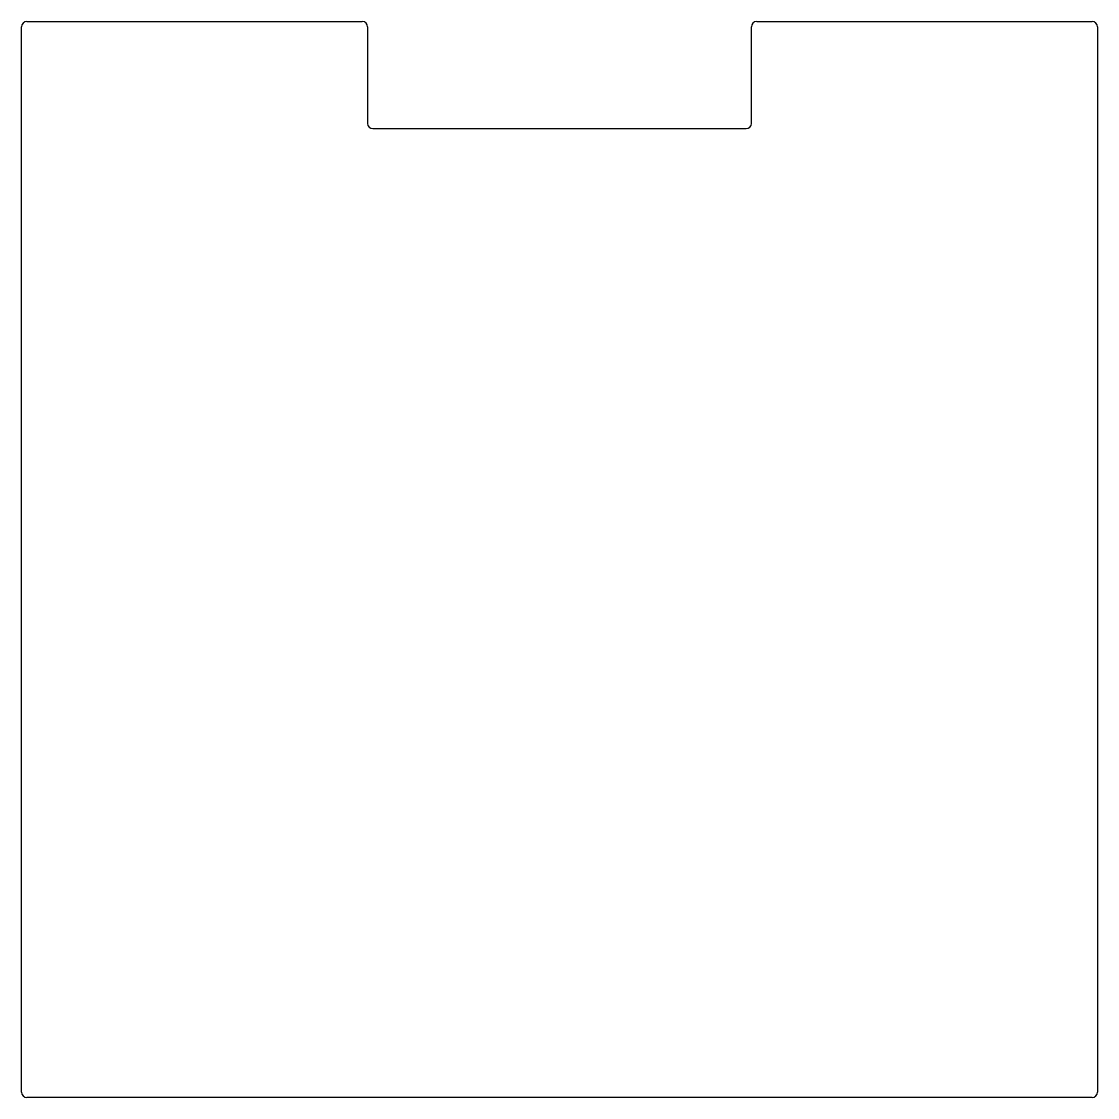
# Model space of a CAD drawing. Extents: x -206 to 206, y -206 to 206.
import ezdxf

# ---------------------------------------------------------------- set-up
doc = ezdxf.new("R2010")
doc.units = 0
doc.layers.add('MODELSKETCH_VISIBLE', color=7, linetype='CONTINUOUS')

msp = doc.modelspace()

# ---------------------------------------------------------------- linework, layer by layer
at = {"layer": 'MODELSKETCH_VISIBLE'}
for p, q in [((-204, 206), (-75.5, 206)), ((-206, -204), (-206, 204)), ((-73.5, 204), (-73.5, 167)), ((73.5, 167), (73.5, 204)), ((75.5, 206), (204, 206)), ((206, 204), (206, -204)), ((-71.5, 165), (71.5, 165)), ((204, -206), (-204, -206))]:
    msp.add_line(p, q, dxfattribs=at)
for centre, start, end in [((-204, 204), 90, 180), ((-75.5, 204), 0, 90), ((75.5, 204), 90, 180), ((204, 204), 0, 90), ((-71.5, 167), 180, 270), ((71.5, 167), 270, 0), ((-204, -204), 180, 270), ((204, -204), 270, 0)]:
    msp.add_arc(centre, 2, start, end, dxfattribs=at)

doc.saveas('drawing.dxf')
